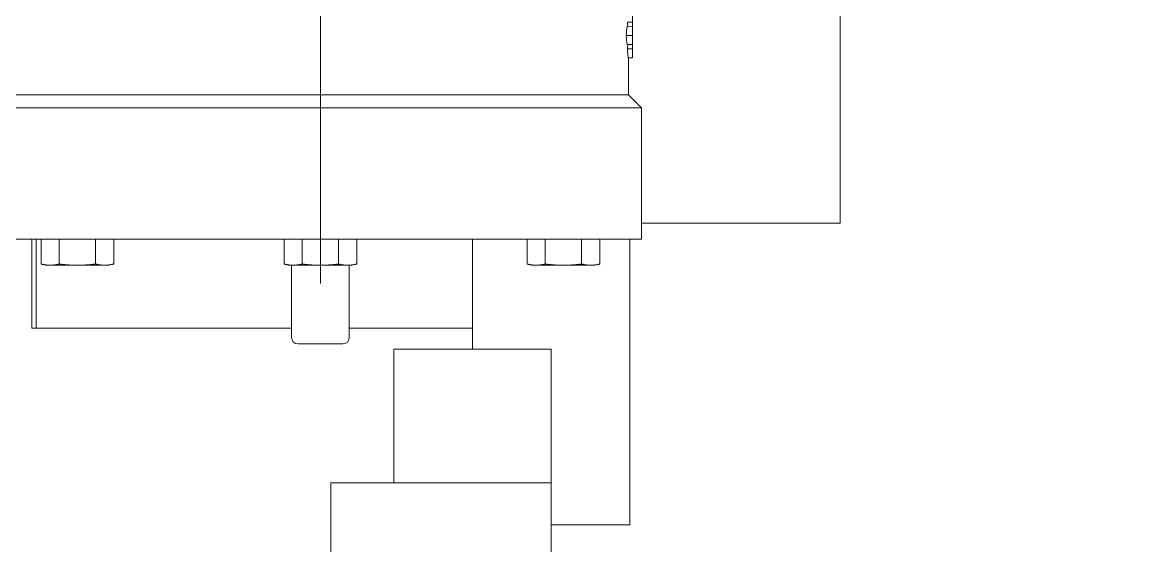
# Model space of a CAD drawing. Extents: x -965262 to 1142518, y -357520 to 71675.
# Drawn here: x -852584 to -852162.8, y -93202.8 to -93003.1 of the extents above; entities that cross this region are included whole.
import ezdxf

# ---------------------------------------------------------------- set-up
doc = ezdxf.new("R2010")
doc.units = 0
doc.header["$LTSCALE"] = 10
doc.layers.get('0').update_dxf_attribs({"linetype": 'CONTINUOUS', "lineweight": 30})
doc.layers.add('Оборудование', color=7, linetype='CONTINUOUS', lineweight=30)

msp = doc.modelspace()

# ---------------------------------------------------------------- hatches: boundary and pattern name
at = {"lineweight": 30, "true_color": 0x1b8828}
h = msp.add_hatch(color=106, dxfattribs=at)
h.dxf.hatch_style = 1
h.paths.add_polyline_path([(-851459.79, -90277.67), (-853359.79, -90277.67), (-853359.79, -94944.84), (-851459.79, -94944.84)])
h.paths.add_polyline_path([(-851559.79, -94844.84), (-853259.79, -94844.84), (-853259.79, -90344.85), (-851559.79, -90344.85)], flags=16)

# ---------------------------------------------------------------- linework, layer by layer
at = {"layer": 'Оборудование', "color": 7, "linetype": 'Continuous', "lineweight": 0}
msp.add_line((-852470.29, -91794.02, -2902.58), (-852470.29, -93102.84, -2902.58), dxfattribs=at)
at = {"layer": 'Оборудование', "color": 7, "lineweight": 0}
for p, q in [((-852272.14, -92967.38, -2902.58), (-852272.14, -93079.84, -2902.58)), ((-852351.29, -92999.73, -2902.58), (-852351.29, -93003.12, -2902.58)), ((-852351.29, -93004.82, -2902.58), (-852353.34, -93004.72, -2902.58)), ((-852351.29, -93003.12, -2902.58), (-852353.2, -93003.12, -2902.58)), ((-852351.29, -93003.12, -2902.58), (-852351.29, -93004.82, -2902.58)), ((-852351.29, -93004.82, -2902.58), (-852351.29, -93008.21, -2902.58)), ((-852351.29, -93008.21, -2902.58), (-852353.74, -93008.21, -2902.58)), ((-852351.29, -93008.21, -2902.58), (-852351.29, -93011.61, -2902.58)), ((-852351.29, -93011.61, -2902.58), (-852353.34, -93011.71, -2902.58)), ((-852351.29, -93013.3, -2902.58), (-852353.2, -93013.3, -2902.58)), ((-852351.29, -93011.61, -2902.58), (-852351.29, -93013.3, -2902.58)), ((-852351.29, -93013.3, -2902.58), (-852351.29, -93016.7, -2902.58)), ((-852351.29, -93016.7, -2902.58), (-852352.96, -93016.78, -2902.58)), ((-852352.79, -93016.77, -2902.58), (-852352.79, -93030.84, -2902.58)), ((-852352.79, -93030.84, -2902.58), (-852587.79, -93030.84, -2902.58)), ((-852352.79, -93030.84, -2902.58), (-852347.79, -93035.84, -2902.58)), ((-852592.79, -93035.84, -2902.58), (-852347.79, -93035.84, -2902.58)), ((-852347.79, -93085.84, -2902.58), (-852347.79, -93035.84, -2902.58)), ((-852272.14, -93079.84, -2902.58), (-852347.79, -93079.84, -2902.58)), ((-852592.79, -93085.84, -2902.58), (-852347.79, -93085.84, -2902.58)), ((-852580.29, -93085.84, -2902.58), (-852580.29, -93119.84, -2902.58)), ((-852578.67, -93085.84, -2902.58), (-852578.67, -93119.84, -2902.58)), ((-852576.81, -93085.84, -2902.58), (-852576.81, -93095.34, -2902.58)), ((-852569.88, -93085.84, -2902.58), (-852569.88, -93095.34, -2902.58)), ((-852556.03, -93085.84, -2902.58), (-852556.03, -93095.34, -2902.58)), ((-852549.1, -93085.84, -2902.58), (-852549.1, -93095.34, -2902.58)), ((-852484.15, -93085.84, -2902.58), (-852484.15, -93095.34, -2902.58)), ((-852477.22, -93085.84, -2902.58), (-852477.22, -93095.34, -2902.58)), ((-852463.36, -93085.84, -2902.58), (-852463.36, -93095.34, -2902.58)), ((-852456.43, -93085.84, -2902.58), (-852456.43, -93095.34, -2902.58)), ((-852412.29, -93085.84, -2902.58), (-852412.29, -93127.84, -2902.58)), ((-852391.48, -93085.84, -2902.58), (-852391.48, -93095.34, -2902.58)), ((-852384.55, -93085.84, -2902.58), (-852384.55, -93095.34, -2902.58)), ((-852370.7, -93085.84, -2902.58), (-852370.7, -93095.34, -2902.58)), ((-852363.77, -93085.84, -2902.58), (-852363.77, -93095.34, -2902.58)), ((-852352.29, -93085.84, -2902.58), (-852352.29, -93194.84, -2902.58)), ((-852574.96, -93095.84, -2902.58), (-852576.81, -93095.34, -2902.58)), ((-852576.81, -93095.34, -2902.58), (-852576.66, -93095.38, -2902.58)), ((-852576.66, -93095.38, -2902.58), (-852576.51, -93095.42, -2902.58)), ((-852576.51, -93095.42, -2902.58), (-852576.36, -93095.46, -2902.58)), ((-852576.36, -93095.46, -2902.58), (-852576.21, -93095.49, -2902.58)), ((-852576.21, -93095.49, -2902.58), (-852576.06, -93095.52, -2902.58)), ((-852576.06, -93095.52, -2902.58), (-852575.92, -93095.56, -2902.58)), ((-852575.92, -93095.56, -2902.58), (-852575.77, -93095.59, -2902.58)), ((-852575.77, -93095.59, -2902.58), (-852575.63, -93095.61, -2902.58)), ((-852575.63, -93095.61, -2902.58), (-852575.48, -93095.64, -2902.58)), ((-852575.48, -93095.64, -2902.58), (-852575.34, -93095.67, -2902.58)), ((-852575.34, -93095.67, -2902.58), (-852575.2, -93095.69, -2902.58)), ((-852575.2, -93095.69, -2902.58), (-852575.05, -93095.71, -2902.58)), ((-852575.05, -93095.71, -2902.58), (-852574.91, -93095.73, -2902.58)), ((-852574.96, -93095.84, -2902.58), (-852573.35, -93095.84, -2902.58)), ((-852574.91, -93095.73, -2902.58), (-852574.77, -93095.75, -2902.58)), ((-852574.77, -93095.75, -2902.58), (-852574.63, -93095.77, -2902.58)), ((-852574.63, -93095.77, -2902.58), (-852574.49, -93095.78, -2902.58)), ((-852574.49, -93095.78, -2902.58), (-852574.35, -93095.79, -2902.58)), ((-852574.35, -93095.79, -2902.58), (-852574.21, -93095.81, -2902.58)), ((-852574.21, -93095.81, -2902.58), (-852574.06, -93095.81, -2902.58)), ((-852574.06, -93095.81, -2902.58), (-852573.92, -93095.82, -2902.58)), ((-852573.92, -93095.82, -2902.58), (-852573.78, -93095.83, -2902.58)), ((-852573.78, -93095.83, -2902.58), (-852573.64, -93095.83, -2902.58)), ((-852573.64, -93095.83, -2902.58), (-852573.49, -93095.84, -2902.58)), ((-852573.49, -93095.84, -2902.58), (-852573.35, -93095.84, -2902.58)), ((-852573.35, -93095.84, -2902.58), (-852562.96, -93095.84, -2902.58)), ((-852573.35, -93095.84, -2902.58), (-852573.2, -93095.84, -2902.58)), ((-852573.2, -93095.84, -2902.58), (-852573.06, -93095.83, -2902.58)), ((-852573.06, -93095.83, -2902.58), (-852572.92, -93095.83, -2902.58)), ((-852572.92, -93095.83, -2902.58), (-852572.77, -93095.82, -2902.58)), ((-852572.77, -93095.82, -2902.58), (-852572.63, -93095.81, -2902.58)), ((-852572.63, -93095.81, -2902.58), (-852572.49, -93095.81, -2902.58)), ((-852572.49, -93095.81, -2902.58), (-852572.35, -93095.79, -2902.58)), ((-852572.35, -93095.79, -2902.58), (-852572.21, -93095.78, -2902.58)), ((-852572.21, -93095.78, -2902.58), (-852572.06, -93095.77, -2902.58)), ((-852572.06, -93095.77, -2902.58), (-852571.92, -93095.75, -2902.58)), ((-852571.92, -93095.75, -2902.58), (-852571.78, -93095.73, -2902.58)), ((-852571.78, -93095.73, -2902.58), (-852571.64, -93095.71, -2902.58)), ((-852571.64, -93095.71, -2902.58), (-852571.5, -93095.69, -2902.58)), ((-852571.5, -93095.69, -2902.58), (-852571.36, -93095.67, -2902.58)), ((-852571.36, -93095.67, -2902.58), (-852571.21, -93095.64, -2902.58)), ((-852571.21, -93095.64, -2902.58), (-852571.07, -93095.61, -2902.58)), ((-852571.07, -93095.61, -2902.58), (-852570.92, -93095.59, -2902.58)), ((-852570.92, -93095.59, -2902.58), (-852570.78, -93095.56, -2902.58)), ((-852570.78, -93095.56, -2902.58), (-852570.63, -93095.52, -2902.58)), ((-852570.63, -93095.52, -2902.58), (-852570.49, -93095.49, -2902.58)), ((-852570.49, -93095.49, -2902.58), (-852570.34, -93095.46, -2902.58)), ((-852570.34, -93095.46, -2902.58), (-852570.19, -93095.42, -2902.58)), ((-852570.19, -93095.42, -2902.58), (-852570.04, -93095.38, -2902.58)), ((-852570.04, -93095.38, -2902.58), (-852569.88, -93095.34, -2902.58)), ((-852569.88, -93095.34, -2902.58), (-852569.58, -93095.38, -2902.58)), ((-852569.58, -93095.38, -2902.58), (-852569.28, -93095.42, -2902.58)), ((-852569.28, -93095.42, -2902.58), (-852568.98, -93095.46, -2902.58)), ((-852568.98, -93095.46, -2902.58), (-852568.68, -93095.49, -2902.58)), ((-852568.68, -93095.49, -2902.58), (-852568.38, -93095.52, -2902.58)), ((-852568.38, -93095.52, -2902.58), (-852568.09, -93095.56, -2902.58)), ((-852568.09, -93095.56, -2902.58), (-852567.8, -93095.59, -2902.58)), ((-852567.8, -93095.59, -2902.58), (-852567.51, -93095.61, -2902.58)), ((-852567.51, -93095.61, -2902.58), (-852567.22, -93095.64, -2902.58)), ((-852567.22, -93095.64, -2902.58), (-852566.94, -93095.67, -2902.58)), ((-852566.94, -93095.67, -2902.58), (-852566.65, -93095.69, -2902.58)), ((-852566.65, -93095.69, -2902.58), (-852566.37, -93095.71, -2902.58)), ((-852566.37, -93095.71, -2902.58), (-852566.09, -93095.73, -2902.58)), ((-852566.09, -93095.73, -2902.58), (-852565.8, -93095.75, -2902.58)), ((-852565.8, -93095.75, -2902.58), (-852565.52, -93095.77, -2902.58)), ((-852565.52, -93095.77, -2902.58), (-852565.24, -93095.78, -2902.58)), ((-852565.24, -93095.78, -2902.58), (-852564.96, -93095.79, -2902.58)), ((-852564.96, -93095.79, -2902.58), (-852564.67, -93095.81, -2902.58)), ((-852564.67, -93095.81, -2902.58), (-852564.39, -93095.81, -2902.58)), ((-852564.39, -93095.81, -2902.58), (-852564.11, -93095.82, -2902.58)), ((-852564.11, -93095.82, -2902.58), (-852563.82, -93095.83, -2902.58)), ((-852563.82, -93095.83, -2902.58), (-852563.53, -93095.83, -2902.58)), ((-852563.53, -93095.83, -2902.58), (-852563.25, -93095.84, -2902.58)), ((-852563.25, -93095.84, -2902.58), (-852562.96, -93095.84, -2902.58)), ((-852562.96, -93095.84, -2902.58), (-852552.56, -93095.84, -2902.58)), ((-852562.96, -93095.84, -2902.58), (-852562.67, -93095.84, -2902.58)), ((-852562.67, -93095.84, -2902.58), (-852562.38, -93095.83, -2902.58)), ((-852562.38, -93095.83, -2902.58), (-852562.09, -93095.83, -2902.58)), ((-852562.09, -93095.83, -2902.58), (-852561.81, -93095.82, -2902.58)), ((-852561.81, -93095.82, -2902.58), (-852561.52, -93095.81, -2902.58)), ((-852561.52, -93095.81, -2902.58), (-852561.24, -93095.81, -2902.58)), ((-852561.24, -93095.81, -2902.58), (-852560.95, -93095.79, -2902.58)), ((-852560.95, -93095.79, -2902.58), (-852560.67, -93095.78, -2902.58)), ((-852560.67, -93095.78, -2902.58), (-852560.39, -93095.77, -2902.58)), ((-852560.39, -93095.77, -2902.58), (-852560.11, -93095.75, -2902.58)), ((-852560.11, -93095.75, -2902.58), (-852559.82, -93095.73, -2902.58)), ((-852559.82, -93095.73, -2902.58), (-852559.54, -93095.71, -2902.58)), ((-852559.54, -93095.71, -2902.58), (-852559.26, -93095.69, -2902.58)), ((-852559.26, -93095.69, -2902.58), (-852558.97, -93095.67, -2902.58)), ((-852558.97, -93095.67, -2902.58), (-852558.69, -93095.64, -2902.58)), ((-852558.69, -93095.64, -2902.58), (-852558.4, -93095.61, -2902.58)), ((-852558.4, -93095.61, -2902.58), (-852558.11, -93095.59, -2902.58)), ((-852558.11, -93095.59, -2902.58), (-852557.82, -93095.56, -2902.58)), ((-852557.82, -93095.56, -2902.58), (-852557.53, -93095.52, -2902.58)), ((-852557.53, -93095.52, -2902.58), (-852557.23, -93095.49, -2902.58)), ((-852557.23, -93095.49, -2902.58), (-852556.93, -93095.46, -2902.58)), ((-852556.93, -93095.46, -2902.58), (-852556.64, -93095.42, -2902.58)), ((-852556.64, -93095.42, -2902.58), (-852556.33, -93095.38, -2902.58)), ((-852556.33, -93095.38, -2902.58), (-852556.03, -93095.34, -2902.58)), ((-852556.03, -93095.34, -2902.58), (-852555.87, -93095.38, -2902.58)), ((-852555.87, -93095.38, -2902.58), (-852555.72, -93095.42, -2902.58)), ((-852555.72, -93095.42, -2902.58), (-852555.57, -93095.46, -2902.58)), ((-852555.57, -93095.46, -2902.58), (-852555.42, -93095.49, -2902.58)), ((-852555.42, -93095.49, -2902.58), (-852555.28, -93095.52, -2902.58)), ((-852555.28, -93095.52, -2902.58), (-852555.13, -93095.56, -2902.58)), ((-852555.13, -93095.56, -2902.58), (-852554.99, -93095.59, -2902.58)), ((-852554.99, -93095.59, -2902.58), (-852554.84, -93095.61, -2902.58)), ((-852554.84, -93095.61, -2902.58), (-852554.7, -93095.64, -2902.58)), ((-852554.7, -93095.64, -2902.58), (-852554.55, -93095.67, -2902.58)), ((-852554.55, -93095.67, -2902.58), (-852554.41, -93095.69, -2902.58)), ((-852554.41, -93095.69, -2902.58), (-852554.27, -93095.71, -2902.58)), ((-852554.27, -93095.71, -2902.58), (-852554.13, -93095.73, -2902.58)), ((-852554.13, -93095.73, -2902.58), (-852553.99, -93095.75, -2902.58)), ((-852553.99, -93095.75, -2902.58), (-852553.85, -93095.77, -2902.58)), ((-852553.85, -93095.77, -2902.58), (-852553.7, -93095.78, -2902.58)), ((-852553.7, -93095.78, -2902.58), (-852553.56, -93095.79, -2902.58)), ((-852553.56, -93095.79, -2902.58), (-852553.42, -93095.81, -2902.58)), ((-852553.42, -93095.81, -2902.58), (-852553.28, -93095.81, -2902.58)), ((-852553.28, -93095.81, -2902.58), (-852553.14, -93095.82, -2902.58)), ((-852553.14, -93095.82, -2902.58), (-852553, -93095.83, -2902.58)), ((-852553, -93095.83, -2902.58), (-852552.85, -93095.83, -2902.58)), ((-852552.85, -93095.83, -2902.58), (-852552.71, -93095.84, -2902.58)), ((-852552.71, -93095.84, -2902.58), (-852552.56, -93095.84, -2902.58)), ((-852552.56, -93095.84, -2902.58), (-852550.96, -93095.84, -2902.58)), ((-852552.56, -93095.84, -2902.58), (-852552.42, -93095.84, -2902.58)), ((-852552.42, -93095.84, -2902.58), (-852552.27, -93095.83, -2902.58)), ((-852552.27, -93095.83, -2902.58), (-852552.13, -93095.83, -2902.58)), ((-852552.13, -93095.83, -2902.58), (-852551.99, -93095.82, -2902.58)), ((-852551.99, -93095.82, -2902.58), (-852551.85, -93095.81, -2902.58)), ((-852551.85, -93095.81, -2902.58), (-852551.7, -93095.81, -2902.58)), ((-852551.7, -93095.81, -2902.58), (-852551.56, -93095.79, -2902.58)), ((-852551.56, -93095.79, -2902.58), (-852551.42, -93095.78, -2902.58)), ((-852551.42, -93095.78, -2902.58), (-852551.28, -93095.77, -2902.58)), ((-852551.28, -93095.77, -2902.58), (-852551.14, -93095.75, -2902.58)), ((-852551.14, -93095.75, -2902.58), (-852551, -93095.73, -2902.58)), ((-852551, -93095.73, -2902.58), (-852550.86, -93095.71, -2902.58)), ((-852550.96, -93095.84, -2902.58), (-852549.1, -93095.34, -2902.58)), ((-852550.86, -93095.71, -2902.58), (-852550.71, -93095.69, -2902.58)), ((-852550.71, -93095.69, -2902.58), (-852550.57, -93095.67, -2902.58)), ((-852550.57, -93095.67, -2902.58), (-852550.43, -93095.64, -2902.58)), ((-852550.43, -93095.64, -2902.58), (-852550.28, -93095.61, -2902.58)), ((-852550.28, -93095.61, -2902.58), (-852550.14, -93095.59, -2902.58)), ((-852550.14, -93095.59, -2902.58), (-852550, -93095.56, -2902.58)), ((-852550, -93095.56, -2902.58), (-852549.85, -93095.52, -2902.58)), ((-852549.85, -93095.52, -2902.58), (-852549.7, -93095.49, -2902.58)), ((-852549.7, -93095.49, -2902.58), (-852549.55, -93095.46, -2902.58)), ((-852549.55, -93095.46, -2902.58), (-852549.4, -93095.42, -2902.58)), ((-852549.4, -93095.42, -2902.58), (-852549.25, -93095.38, -2902.58)), ((-852549.25, -93095.38, -2902.58), (-852549.1, -93095.34, -2902.58)), ((-852482.29, -93095.84, -2902.58), (-852484.15, -93095.34, -2902.58)), ((-852484.15, -93095.34, -2902.58), (-852483.99, -93095.38, -2902.58)), ((-852483.99, -93095.38, -2902.58), (-852483.84, -93095.42, -2902.58)), ((-852483.84, -93095.42, -2902.58), (-852483.69, -93095.46, -2902.58)), ((-852483.69, -93095.46, -2902.58), (-852483.54, -93095.49, -2902.58)), ((-852483.54, -93095.49, -2902.58), (-852483.4, -93095.52, -2902.58)), ((-852483.4, -93095.52, -2902.58), (-852483.25, -93095.56, -2902.58)), ((-852483.25, -93095.56, -2902.58), (-852483.11, -93095.59, -2902.58)), ((-852483.11, -93095.59, -2902.58), (-852482.96, -93095.61, -2902.58)), ((-852482.96, -93095.61, -2902.58), (-852482.82, -93095.64, -2902.58)), ((-852482.82, -93095.64, -2902.58), (-852482.67, -93095.67, -2902.58)), ((-852482.67, -93095.67, -2902.58), (-852482.53, -93095.69, -2902.58)), ((-852482.53, -93095.69, -2902.58), (-852482.39, -93095.71, -2902.58)), ((-852482.39, -93095.71, -2902.58), (-852482.25, -93095.73, -2902.58)), ((-852482.29, -93095.84, -2902.58), (-852480.68, -93095.84, -2902.58)), ((-852482.25, -93095.73, -2902.58), (-852482.11, -93095.75, -2902.58)), ((-852482.11, -93095.75, -2902.58), (-852481.97, -93095.77, -2902.58)), ((-852481.97, -93095.77, -2902.58), (-852481.82, -93095.78, -2902.58)), ((-852481.82, -93095.78, -2902.58), (-852481.68, -93095.79, -2902.58)), ((-852481.68, -93095.79, -2902.58), (-852481.54, -93095.81, -2902.58)), ((-852481.54, -93095.81, -2902.58), (-852481.4, -93095.81, -2902.58)), ((-852481.4, -93095.81, -2902.58), (-852481.26, -93095.82, -2902.58)), ((-852481.29, -93095.84, -2902.58), (-852481.29, -93105.84, -2902.58)), ((-852481.26, -93095.82, -2902.58), (-852481.12, -93095.83, -2902.58)), ((-852481.12, -93095.83, -2902.58), (-852480.97, -93095.83, -2902.58)), ((-852480.97, -93095.83, -2902.58), (-852480.83, -93095.84, -2902.58)), ((-852480.83, -93095.84, -2902.58), (-852480.68, -93095.84, -2902.58)), ((-852480.68, -93095.84, -2902.58), (-852470.29, -93095.84, -2902.58)), ((-852480.68, -93095.84, -2902.58), (-852480.54, -93095.84, -2902.58)), ((-852480.54, -93095.84, -2902.58), (-852480.39, -93095.83, -2902.58)), ((-852480.39, -93095.83, -2902.58), (-852480.25, -93095.83, -2902.58)), ((-852480.25, -93095.83, -2902.58), (-852480.11, -93095.82, -2902.58)), ((-852480.11, -93095.82, -2902.58), (-852479.97, -93095.81, -2902.58)), ((-852479.97, -93095.81, -2902.58), (-852479.82, -93095.81, -2902.58)), ((-852479.82, -93095.81, -2902.58), (-852479.68, -93095.79, -2902.58)), ((-852479.68, -93095.79, -2902.58), (-852479.54, -93095.78, -2902.58)), ((-852479.54, -93095.78, -2902.58), (-852479.4, -93095.77, -2902.58)), ((-852479.4, -93095.77, -2902.58), (-852479.26, -93095.75, -2902.58)), ((-852479.26, -93095.75, -2902.58), (-852479.12, -93095.73, -2902.58)), ((-852479.12, -93095.73, -2902.58), (-852478.98, -93095.71, -2902.58)), ((-852478.98, -93095.71, -2902.58), (-852478.83, -93095.69, -2902.58)), ((-852478.83, -93095.69, -2902.58), (-852478.69, -93095.67, -2902.58)), ((-852478.69, -93095.67, -2902.58), (-852478.55, -93095.64, -2902.58)), ((-852478.55, -93095.64, -2902.58), (-852478.4, -93095.61, -2902.58)), ((-852478.4, -93095.61, -2902.58), (-852478.26, -93095.59, -2902.58)), ((-852478.26, -93095.59, -2902.58), (-852478.11, -93095.56, -2902.58)), ((-852478.11, -93095.56, -2902.58), (-852477.97, -93095.52, -2902.58)), ((-852477.97, -93095.52, -2902.58), (-852477.82, -93095.49, -2902.58)), ((-852477.82, -93095.49, -2902.58), (-852477.67, -93095.46, -2902.58)), ((-852477.67, -93095.46, -2902.58), (-852477.52, -93095.42, -2902.58)), ((-852477.52, -93095.42, -2902.58), (-852477.37, -93095.38, -2902.58)), ((-852477.37, -93095.38, -2902.58), (-852477.22, -93095.34, -2902.58)), ((-852477.22, -93095.34, -2902.58), (-852476.91, -93095.38, -2902.58)), ((-852476.91, -93095.38, -2902.58), (-852476.61, -93095.42, -2902.58)), ((-852476.61, -93095.42, -2902.58), (-852476.31, -93095.46, -2902.58)), ((-852476.31, -93095.46, -2902.58), (-852476.01, -93095.49, -2902.58)), ((-852476.01, -93095.49, -2902.58), (-852475.72, -93095.52, -2902.58)), ((-852475.72, -93095.52, -2902.58), (-852475.43, -93095.56, -2902.58)), ((-852475.43, -93095.56, -2902.58), (-852475.14, -93095.59, -2902.58)), ((-852475.14, -93095.59, -2902.58), (-852474.85, -93095.61, -2902.58)), ((-852474.85, -93095.61, -2902.58), (-852474.56, -93095.64, -2902.58)), ((-852474.56, -93095.64, -2902.58), (-852474.27, -93095.67, -2902.58)), ((-852474.27, -93095.67, -2902.58), (-852473.99, -93095.69, -2902.58)), ((-852473.99, -93095.69, -2902.58), (-852473.7, -93095.71, -2902.58)), ((-852473.7, -93095.71, -2902.58), (-852473.42, -93095.73, -2902.58)), ((-852473.42, -93095.73, -2902.58), (-852473.14, -93095.75, -2902.58)), ((-852473.14, -93095.75, -2902.58), (-852472.86, -93095.77, -2902.58)), ((-852472.86, -93095.77, -2902.58), (-852472.57, -93095.78, -2902.58)), ((-852472.57, -93095.78, -2902.58), (-852472.29, -93095.79, -2902.58)), ((-852472.29, -93095.79, -2902.58), (-852472.01, -93095.81, -2902.58)), ((-852472.01, -93095.81, -2902.58), (-852471.72, -93095.81, -2902.58)), ((-852471.72, -93095.81, -2902.58), (-852471.44, -93095.82, -2902.58)), ((-852471.44, -93095.82, -2902.58), (-852471.16, -93095.83, -2902.58)), ((-852471.16, -93095.83, -2902.58), (-852470.87, -93095.83, -2902.58)), ((-852470.87, -93095.83, -2902.58), (-852470.58, -93095.84, -2902.58)), ((-852470.58, -93095.84, -2902.58), (-852470.29, -93095.84, -2902.58)), ((-852470.29, -93095.84, -2902.58), (-852459.9, -93095.84, -2902.58)), ((-852470.29, -93095.84, -2902.58), (-852470, -93095.84, -2902.58)), ((-852470, -93095.84, -2902.58), (-852469.71, -93095.83, -2902.58)), ((-852469.71, -93095.83, -2902.58), (-852469.43, -93095.83, -2902.58)), ((-852469.43, -93095.83, -2902.58), (-852469.14, -93095.82, -2902.58)), ((-852469.14, -93095.82, -2902.58), (-852468.86, -93095.81, -2902.58)), ((-852468.86, -93095.81, -2902.58), (-852468.57, -93095.81, -2902.58)), ((-852468.57, -93095.81, -2902.58), (-852468.29, -93095.79, -2902.58)), ((-852468.29, -93095.79, -2902.58), (-852468.01, -93095.78, -2902.58)), ((-852468.01, -93095.78, -2902.58), (-852467.73, -93095.77, -2902.58)), ((-852467.73, -93095.77, -2902.58), (-852467.44, -93095.75, -2902.58)), ((-852467.44, -93095.75, -2902.58), (-852467.16, -93095.73, -2902.58)), ((-852467.16, -93095.73, -2902.58), (-852466.88, -93095.71, -2902.58)), ((-852466.88, -93095.71, -2902.58), (-852466.59, -93095.69, -2902.58)), ((-852466.59, -93095.69, -2902.58), (-852466.31, -93095.67, -2902.58)), ((-852466.31, -93095.67, -2902.58), (-852466.02, -93095.64, -2902.58)), ((-852466.02, -93095.64, -2902.58), (-852465.73, -93095.61, -2902.58)), ((-852465.73, -93095.61, -2902.58), (-852465.45, -93095.59, -2902.58)), ((-852465.45, -93095.59, -2902.58), (-852465.15, -93095.56, -2902.58)), ((-852465.15, -93095.56, -2902.58), (-852464.86, -93095.52, -2902.58)), ((-852464.86, -93095.52, -2902.58), (-852464.57, -93095.49, -2902.58)), ((-852464.57, -93095.49, -2902.58), (-852464.27, -93095.46, -2902.58)), ((-852464.27, -93095.46, -2902.58), (-852463.97, -93095.42, -2902.58)), ((-852463.97, -93095.42, -2902.58), (-852463.67, -93095.38, -2902.58)), ((-852463.67, -93095.38, -2902.58), (-852463.36, -93095.34, -2902.58)), ((-852463.36, -93095.34, -2902.58), (-852463.21, -93095.38, -2902.58)), ((-852463.21, -93095.38, -2902.58), (-852463.06, -93095.42, -2902.58)), ((-852463.06, -93095.42, -2902.58), (-852462.91, -93095.46, -2902.58)), ((-852462.91, -93095.46, -2902.58), (-852462.76, -93095.49, -2902.58)), ((-852462.76, -93095.49, -2902.58), (-852462.61, -93095.52, -2902.58)), ((-852462.61, -93095.52, -2902.58), (-852462.47, -93095.56, -2902.58)), ((-852462.47, -93095.56, -2902.58), (-852462.32, -93095.59, -2902.58)), ((-852462.32, -93095.59, -2902.58), (-852462.18, -93095.61, -2902.58)), ((-852462.18, -93095.61, -2902.58), (-852462.03, -93095.64, -2902.58)), ((-852462.03, -93095.64, -2902.58), (-852461.89, -93095.67, -2902.58)), ((-852461.89, -93095.67, -2902.58), (-852461.75, -93095.69, -2902.58)), ((-852461.75, -93095.69, -2902.58), (-852461.61, -93095.71, -2902.58)), ((-852461.61, -93095.71, -2902.58), (-852461.46, -93095.73, -2902.58)), ((-852461.46, -93095.73, -2902.58), (-852461.32, -93095.75, -2902.58)), ((-852461.32, -93095.75, -2902.58), (-852461.18, -93095.77, -2902.58)), ((-852461.18, -93095.77, -2902.58), (-852461.04, -93095.78, -2902.58)), ((-852461.04, -93095.78, -2902.58), (-852460.9, -93095.79, -2902.58)), ((-852460.9, -93095.79, -2902.58), (-852460.76, -93095.81, -2902.58)), ((-852460.76, -93095.81, -2902.58), (-852460.62, -93095.81, -2902.58)), ((-852460.62, -93095.81, -2902.58), (-852460.47, -93095.82, -2902.58)), ((-852460.47, -93095.82, -2902.58), (-852460.33, -93095.83, -2902.58)), ((-852460.33, -93095.83, -2902.58), (-852460.19, -93095.83, -2902.58)), ((-852460.19, -93095.83, -2902.58), (-852460.04, -93095.84, -2902.58)), ((-852460.04, -93095.84, -2902.58), (-852459.9, -93095.84, -2902.58)), ((-852459.9, -93095.84, -2902.58), (-852458.29, -93095.84, -2902.58)), ((-852459.9, -93095.84, -2902.58), (-852459.75, -93095.84, -2902.58)), ((-852459.75, -93095.84, -2902.58), (-852459.61, -93095.83, -2902.58)), ((-852459.61, -93095.83, -2902.58), (-852459.47, -93095.83, -2902.58)), ((-852459.47, -93095.83, -2902.58), (-852459.32, -93095.82, -2902.58)), ((-852459.32, -93095.82, -2902.58), (-852459.18, -93095.81, -2902.58)), ((-852459.29, -93105.84, -2902.58), (-852459.29, -93095.84, -2902.58)), ((-852459.18, -93095.81, -2902.58), (-852459.04, -93095.81, -2902.58)), ((-852459.04, -93095.81, -2902.58), (-852458.9, -93095.79, -2902.58)), ((-852458.9, -93095.79, -2902.58), (-852458.76, -93095.78, -2902.58)), ((-852458.76, -93095.78, -2902.58), (-852458.62, -93095.77, -2902.58)), ((-852458.62, -93095.77, -2902.58), (-852458.47, -93095.75, -2902.58)), ((-852458.47, -93095.75, -2902.58), (-852458.33, -93095.73, -2902.58)), ((-852458.33, -93095.73, -2902.58), (-852458.19, -93095.71, -2902.58)), ((-852458.29, -93095.84, -2902.58), (-852456.43, -93095.34, -2902.58)), ((-852458.19, -93095.71, -2902.58), (-852458.05, -93095.69, -2902.58)), ((-852458.05, -93095.69, -2902.58), (-852457.91, -93095.67, -2902.58)), ((-852457.91, -93095.67, -2902.58), (-852457.76, -93095.64, -2902.58)), ((-852457.76, -93095.64, -2902.58), (-852457.62, -93095.61, -2902.58)), ((-852457.62, -93095.61, -2902.58), (-852457.48, -93095.59, -2902.58)), ((-852457.48, -93095.59, -2902.58), (-852457.33, -93095.56, -2902.58)), ((-852457.33, -93095.56, -2902.58), (-852457.18, -93095.52, -2902.58)), ((-852457.18, -93095.52, -2902.58), (-852457.04, -93095.49, -2902.58)), ((-852457.04, -93095.49, -2902.58), (-852456.89, -93095.46, -2902.58)), ((-852456.89, -93095.46, -2902.58), (-852456.74, -93095.42, -2902.58)), ((-852456.74, -93095.42, -2902.58), (-852456.59, -93095.38, -2902.58)), ((-852456.59, -93095.38, -2902.58), (-852456.43, -93095.34, -2902.58)), ((-852389.63, -93095.84, -2902.58), (-852391.48, -93095.34, -2902.58)), ((-852391.48, -93095.34, -2902.58), (-852391.33, -93095.38, -2902.58)), ((-852391.33, -93095.38, -2902.58), (-852391.18, -93095.42, -2902.58)), ((-852391.18, -93095.42, -2902.58), (-852391.03, -93095.46, -2902.58)), ((-852391.03, -93095.46, -2902.58), (-852390.88, -93095.49, -2902.58)), ((-852390.88, -93095.49, -2902.58), (-852390.73, -93095.52, -2902.58)), ((-852390.73, -93095.52, -2902.58), (-852390.59, -93095.56, -2902.58)), ((-852390.59, -93095.56, -2902.58), (-852390.44, -93095.59, -2902.58)), ((-852390.44, -93095.59, -2902.58), (-852390.3, -93095.61, -2902.58)), ((-852390.3, -93095.61, -2902.58), (-852390.15, -93095.64, -2902.58)), ((-852390.15, -93095.64, -2902.58), (-852390.01, -93095.67, -2902.58)), ((-852390.01, -93095.67, -2902.58), (-852389.87, -93095.69, -2902.58)), ((-852389.87, -93095.69, -2902.58), (-852389.73, -93095.71, -2902.58)), ((-852389.73, -93095.71, -2902.58), (-852389.58, -93095.73, -2902.58)), ((-852389.63, -93095.84, -2902.58), (-852388.02, -93095.84, -2902.58)), ((-852389.58, -93095.73, -2902.58), (-852389.44, -93095.75, -2902.58)), ((-852389.44, -93095.75, -2902.58), (-852389.3, -93095.77, -2902.58)), ((-852389.3, -93095.77, -2902.58), (-852389.16, -93095.78, -2902.58)), ((-852389.16, -93095.78, -2902.58), (-852389.02, -93095.79, -2902.58)), ((-852389.02, -93095.79, -2902.58), (-852388.88, -93095.81, -2902.58)), ((-852388.88, -93095.81, -2902.58), (-852388.74, -93095.81, -2902.58)), ((-852388.74, -93095.81, -2902.58), (-852388.59, -93095.82, -2902.58)), ((-852388.59, -93095.82, -2902.58), (-852388.45, -93095.83, -2902.58)), ((-852388.45, -93095.83, -2902.58), (-852388.31, -93095.83, -2902.58)), ((-852388.31, -93095.83, -2902.58), (-852388.16, -93095.84, -2902.58)), ((-852388.16, -93095.84, -2902.58), (-852388.02, -93095.84, -2902.58)), ((-852388.02, -93095.84, -2902.58), (-852377.63, -93095.84, -2902.58)), ((-852388.02, -93095.84, -2902.58), (-852387.87, -93095.84, -2902.58)), ((-852387.87, -93095.84, -2902.58), (-852387.73, -93095.83, -2902.58)), ((-852387.73, -93095.83, -2902.58), (-852387.59, -93095.83, -2902.58)), ((-852387.59, -93095.83, -2902.58), (-852387.44, -93095.82, -2902.58)), ((-852387.44, -93095.82, -2902.58), (-852387.3, -93095.81, -2902.58)), ((-852387.3, -93095.81, -2902.58), (-852387.16, -93095.81, -2902.58)), ((-852387.16, -93095.81, -2902.58), (-852387.02, -93095.79, -2902.58)), ((-852387.02, -93095.79, -2902.58), (-852386.88, -93095.78, -2902.58)), ((-852386.88, -93095.78, -2902.58), (-852386.74, -93095.77, -2902.58)), ((-852386.74, -93095.77, -2902.58), (-852386.59, -93095.75, -2902.58)), ((-852386.59, -93095.75, -2902.58), (-852386.45, -93095.73, -2902.58)), ((-852386.45, -93095.73, -2902.58), (-852386.31, -93095.71, -2902.58)), ((-852386.31, -93095.71, -2902.58), (-852386.17, -93095.69, -2902.58)), ((-852386.17, -93095.69, -2902.58), (-852386.03, -93095.67, -2902.58)), ((-852386.03, -93095.67, -2902.58), (-852385.88, -93095.64, -2902.58)), ((-852385.88, -93095.64, -2902.58), (-852385.74, -93095.61, -2902.58)), ((-852385.74, -93095.61, -2902.58), (-852385.6, -93095.59, -2902.58)), ((-852385.6, -93095.59, -2902.58), (-852385.45, -93095.56, -2902.58)), ((-852385.45, -93095.56, -2902.58), (-852385.3, -93095.52, -2902.58)), ((-852385.3, -93095.52, -2902.58), (-852385.16, -93095.49, -2902.58)), ((-852385.16, -93095.49, -2902.58), (-852385.01, -93095.46, -2902.58)), ((-852385.01, -93095.46, -2902.58), (-852384.86, -93095.42, -2902.58)), ((-852384.86, -93095.42, -2902.58), (-852384.71, -93095.38, -2902.58)), ((-852384.71, -93095.38, -2902.58), (-852384.55, -93095.34, -2902.58)), ((-852384.55, -93095.34, -2902.58), (-852384.25, -93095.38, -2902.58)), ((-852384.25, -93095.38, -2902.58), (-852383.95, -93095.42, -2902.58)), ((-852383.95, -93095.42, -2902.58), (-852383.65, -93095.46, -2902.58)), ((-852383.65, -93095.46, -2902.58), (-852383.35, -93095.49, -2902.58)), ((-852383.35, -93095.49, -2902.58), (-852383.05, -93095.52, -2902.58)), ((-852383.05, -93095.52, -2902.58), (-852382.76, -93095.56, -2902.58)), ((-852382.76, -93095.56, -2902.58), (-852382.47, -93095.59, -2902.58)), ((-852382.47, -93095.59, -2902.58), (-852382.18, -93095.61, -2902.58)), ((-852382.18, -93095.61, -2902.58), (-852381.89, -93095.64, -2902.58)), ((-852381.89, -93095.64, -2902.58), (-852381.61, -93095.67, -2902.58)), ((-852381.61, -93095.67, -2902.58), (-852381.32, -93095.69, -2902.58)), ((-852381.32, -93095.69, -2902.58), (-852381.04, -93095.71, -2902.58)), ((-852381.04, -93095.71, -2902.58), (-852380.76, -93095.73, -2902.58)), ((-852380.76, -93095.73, -2902.58), (-852380.47, -93095.75, -2902.58)), ((-852380.47, -93095.75, -2902.58), (-852380.19, -93095.77, -2902.58)), ((-852380.19, -93095.77, -2902.58), (-852379.91, -93095.78, -2902.58)), ((-852379.91, -93095.78, -2902.58), (-852379.63, -93095.79, -2902.58)), ((-852379.63, -93095.79, -2902.58), (-852379.34, -93095.81, -2902.58)), ((-852379.34, -93095.81, -2902.58), (-852379.06, -93095.81, -2902.58)), ((-852379.06, -93095.81, -2902.58), (-852378.78, -93095.82, -2902.58)), ((-852378.78, -93095.82, -2902.58), (-852378.49, -93095.83, -2902.58)), ((-852378.49, -93095.83, -2902.58), (-852378.2, -93095.83, -2902.58)), ((-852378.2, -93095.83, -2902.58), (-852377.92, -93095.84, -2902.58)), ((-852377.92, -93095.84, -2902.58), (-852377.63, -93095.84, -2902.58)), ((-852377.63, -93095.84, -2902.58), (-852367.23, -93095.84, -2902.58)), ((-852377.63, -93095.84, -2902.58), (-852377.34, -93095.84, -2902.58)), ((-852377.34, -93095.84, -2902.58), (-852377.05, -93095.83, -2902.58)), ((-852377.05, -93095.83, -2902.58), (-852376.76, -93095.83, -2902.58)), ((-852376.76, -93095.83, -2902.58), (-852376.48, -93095.82, -2902.58)), ((-852376.48, -93095.82, -2902.58), (-852376.19, -93095.81, -2902.58)), ((-852376.19, -93095.81, -2902.58), (-852375.91, -93095.81, -2902.58)), ((-852375.91, -93095.81, -2902.58), (-852375.63, -93095.79, -2902.58)), ((-852375.63, -93095.79, -2902.58), (-852375.34, -93095.78, -2902.58)), ((-852375.34, -93095.78, -2902.58), (-852375.06, -93095.77, -2902.58)), ((-852375.06, -93095.77, -2902.58), (-852374.78, -93095.75, -2902.58)), ((-852374.78, -93095.75, -2902.58), (-852374.5, -93095.73, -2902.58)), ((-852374.5, -93095.73, -2902.58), (-852374.21, -93095.71, -2902.58)), ((-852374.21, -93095.71, -2902.58), (-852373.93, -93095.69, -2902.58)), ((-852373.93, -93095.69, -2902.58), (-852373.64, -93095.67, -2902.58)), ((-852373.64, -93095.67, -2902.58), (-852373.36, -93095.64, -2902.58)), ((-852373.36, -93095.64, -2902.58), (-852373.07, -93095.61, -2902.58)), ((-852373.07, -93095.61, -2902.58), (-852372.78, -93095.59, -2902.58)), ((-852372.78, -93095.59, -2902.58), (-852372.49, -93095.56, -2902.58)), ((-852372.49, -93095.56, -2902.58), (-852372.2, -93095.52, -2902.58)), ((-852372.2, -93095.52, -2902.58), (-852371.9, -93095.49, -2902.58)), ((-852371.9, -93095.49, -2902.58), (-852371.61, -93095.46, -2902.58)), ((-852371.61, -93095.46, -2902.58), (-852371.31, -93095.42, -2902.58)), ((-852371.31, -93095.42, -2902.58), (-852371, -93095.38, -2902.58)), ((-852371, -93095.38, -2902.58), (-852370.7, -93095.34, -2902.58)), ((-852370.7, -93095.34, -2902.58), (-852370.55, -93095.38, -2902.58)), ((-852370.55, -93095.38, -2902.58), (-852370.39, -93095.42, -2902.58)), ((-852370.39, -93095.42, -2902.58), (-852370.24, -93095.46, -2902.58)), ((-852370.24, -93095.46, -2902.58), (-852370.1, -93095.49, -2902.58)), ((-852370.1, -93095.49, -2902.58), (-852369.95, -93095.52, -2902.58)), ((-852369.95, -93095.52, -2902.58), (-852369.8, -93095.56, -2902.58)), ((-852369.8, -93095.56, -2902.58), (-852369.66, -93095.59, -2902.58)), ((-852369.66, -93095.59, -2902.58), (-852369.51, -93095.61, -2902.58)), ((-852369.51, -93095.61, -2902.58), (-852369.37, -93095.64, -2902.58)), ((-852369.37, -93095.64, -2902.58), (-852369.23, -93095.67, -2902.58)), ((-852369.23, -93095.67, -2902.58), (-852369.08, -93095.69, -2902.58)), ((-852369.08, -93095.69, -2902.58), (-852368.94, -93095.71, -2902.58)), ((-852368.94, -93095.71, -2902.58), (-852368.8, -93095.73, -2902.58)), ((-852368.8, -93095.73, -2902.58), (-852368.66, -93095.75, -2902.58)), ((-852368.66, -93095.75, -2902.58), (-852368.52, -93095.77, -2902.58)), ((-852368.52, -93095.77, -2902.58), (-852368.38, -93095.78, -2902.58)), ((-852368.38, -93095.78, -2902.58), (-852368.23, -93095.79, -2902.58)), ((-852368.23, -93095.79, -2902.58), (-852368.09, -93095.81, -2902.58)), ((-852368.09, -93095.81, -2902.58), (-852367.95, -93095.81, -2902.58)), ((-852367.95, -93095.81, -2902.58), (-852367.81, -93095.82, -2902.58)), ((-852367.81, -93095.82, -2902.58), (-852367.67, -93095.83, -2902.58)), ((-852367.67, -93095.83, -2902.58), (-852367.52, -93095.83, -2902.58)), ((-852367.52, -93095.83, -2902.58), (-852367.38, -93095.84, -2902.58)), ((-852367.38, -93095.84, -2902.58), (-852367.23, -93095.84, -2902.58)), ((-852367.23, -93095.84, -2902.58), (-852365.63, -93095.84, -2902.58)), ((-852367.23, -93095.84, -2902.58), (-852367.09, -93095.84, -2902.58)), ((-852367.09, -93095.84, -2902.58), (-852366.94, -93095.83, -2902.58)), ((-852366.94, -93095.83, -2902.58), (-852366.8, -93095.83, -2902.58)), ((-852366.8, -93095.83, -2902.58), (-852366.66, -93095.82, -2902.58)), ((-852366.66, -93095.82, -2902.58), (-852366.52, -93095.81, -2902.58)), ((-852366.52, -93095.81, -2902.58), (-852366.37, -93095.81, -2902.58)), ((-852366.37, -93095.81, -2902.58), (-852366.23, -93095.79, -2902.58)), ((-852366.23, -93095.79, -2902.58), (-852366.09, -93095.78, -2902.58)), ((-852366.09, -93095.78, -2902.58), (-852365.95, -93095.77, -2902.58)), ((-852365.95, -93095.77, -2902.58), (-852365.81, -93095.75, -2902.58)), ((-852365.81, -93095.75, -2902.58), (-852365.67, -93095.73, -2902.58)), ((-852365.67, -93095.73, -2902.58), (-852365.53, -93095.71, -2902.58)), ((-852365.63, -93095.84, -2902.58), (-852363.77, -93095.34, -2902.58)), ((-852365.53, -93095.71, -2902.58), (-852365.38, -93095.69, -2902.58)), ((-852365.38, -93095.69, -2902.58), (-852365.24, -93095.67, -2902.58)), ((-852365.24, -93095.67, -2902.58), (-852365.1, -93095.64, -2902.58)), ((-852365.1, -93095.64, -2902.58), (-852364.96, -93095.61, -2902.58)), ((-852364.96, -93095.61, -2902.58), (-852364.81, -93095.59, -2902.58)), ((-852364.81, -93095.59, -2902.58), (-852364.67, -93095.56, -2902.58)), ((-852364.67, -93095.56, -2902.58), (-852364.52, -93095.52, -2902.58)), ((-852364.52, -93095.52, -2902.58), (-852364.37, -93095.49, -2902.58)), ((-852364.37, -93095.49, -2902.58), (-852364.22, -93095.46, -2902.58)), ((-852364.22, -93095.46, -2902.58), (-852364.07, -93095.42, -2902.58)), ((-852364.07, -93095.42, -2902.58), (-852363.92, -93095.38, -2902.58)), ((-852363.92, -93095.38, -2902.58), (-852363.77, -93095.34, -2902.58)), ((-852481.29, -93123.34, -2902.58), (-852481.29, -93105.84, -2902.58)), ((-852459.29, -93105.84, -2902.58), (-852459.29, -93123.34, -2902.58)), ((-852578.67, -93119.84, -2902.58), (-852580.29, -93119.84, -2902.58)), ((-852578.67, -93119.84, -2902.58), (-852481.29, -93119.84, -2902.58)), ((-852459.29, -93119.84, -2902.58), (-852412.29, -93119.84, -2902.58)), ((-852478.79, -93125.84, -2902.58), (-852461.79, -93125.84, -2902.58)), ((-852442.29, -93127.84, -2902.58), (-852382.29, -93127.84, -2902.58)), ((-852442.29, -93127.84, -2902.58), (-852442.29, -93178.84, -2902.58)), ((-852382.29, -93127.84, -2902.58), (-852382.29, -93178.84, -2902.58)), ((-852466.29, -93178.84, -2902.58), (-852382.29, -93178.84, -2902.58)), ((-852466.29, -93178.84, -2902.58), (-852466.29, -93210.84, -2902.58)), ((-852382.29, -93178.84, -2902.58), (-852382.29, -93210.84, -2902.58)), ((-852382.29, -93194.84, -2902.58), (-852352.29, -93194.84, -2902.58))]:
    msp.add_line(p, q, dxfattribs=at)
for centre, start, end in [((-852478.79, -93123.34, -2902.58), 180, 270), ((-852461.79, -93123.34, -2902.58), 270, 0)]:
    msp.add_arc(centre, 2.5, start, end, dxfattribs=at)
for centre, major_axis, start_param, end_param in [((-852470.29, -92987.57, -2902.58), (84.1, -86.21), 0.646002, 0.676107), ((-852470.29, -93018.67, -2902.58), (-84.1, -86.21), 2.438003, 2.451789), ((-852470.29, -93028.86, -2902.58), (-84.1, -86.21), 2.465486, 2.49559), ((-852470.29, -92997.75, -2902.58), (84.1, -86.21), 0.689804, 0.70359), ((-852470.29, -93028.86, -2902.58), (-84.1, -86.21), 2.422031, 2.451789)]:
    msp.add_ellipse(centre, major_axis=major_axis, ratio=0.951819, start_param=start_param, end_param=end_param, dxfattribs=at)

doc.saveas('drawing.dxf')
